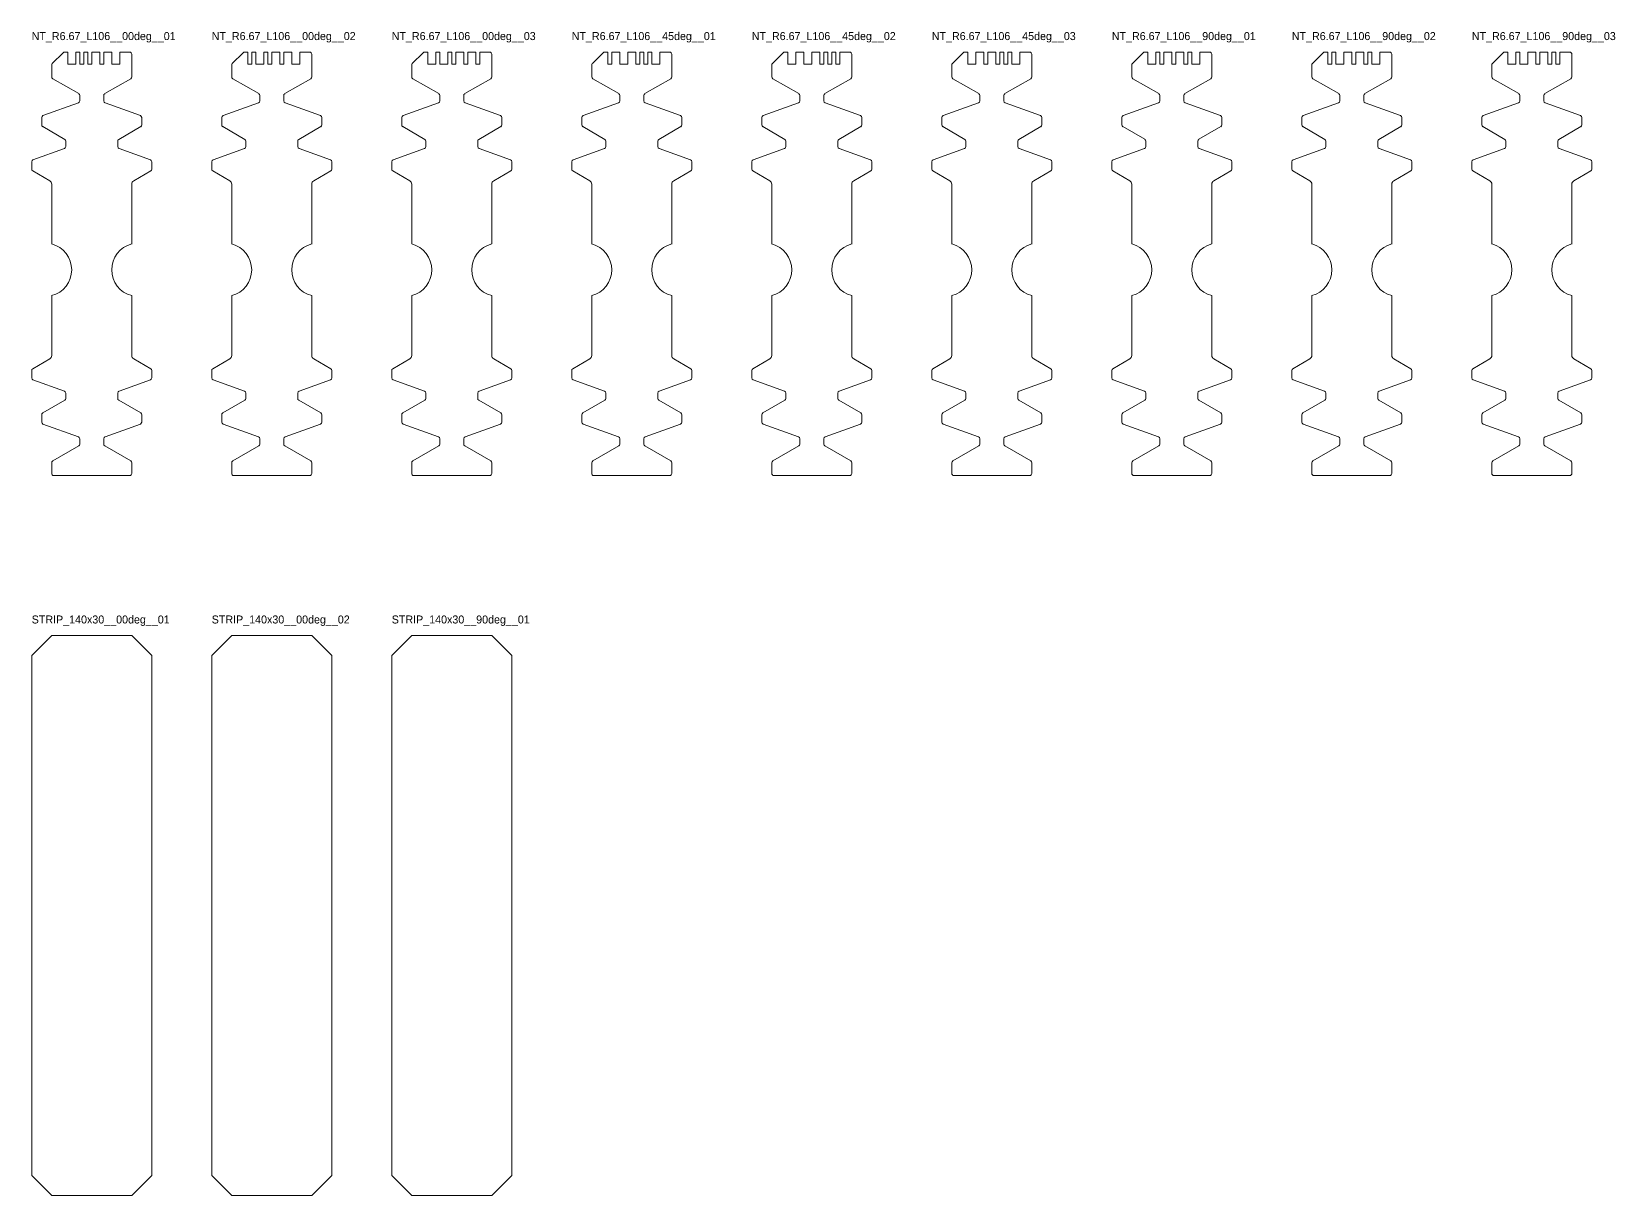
# Model space of a CAD drawing. Header units: millimetres. Extents: x 0 to 885, y -1242 to 5.
# Drawn here: x 0 to 395.9, y -965.6 to -674.6 of the extents above; entities that cross this region are included whole.
import ezdxf

# ---------------------------------------------------------------- set-up
doc = ezdxf.new("R2010")
doc.units = ezdxf.units.MM
for name, color, linetype in [('LABEL', 7, 'Continuous'), ('Q3_NORMAL', 3, 'Continuous'), ('Q4_MEDIUM', 4, 'Continuous'), ('Q5_HIGH', 5, 'Continuous')]:
    doc.layers.add(name, color=color, linetype=linetype)

# ---------------------------------------------------------------- blocks, each defined once
blk = doc.blocks.new('NT_R6.67_L106__00deg__01')
at = {"layer": 'Q3_NORMAL', "color": 3, "lineweight": 13}
for p, q in [((-9.85, 50.09), (-7.15, 52.8)), ((-6.79, 52.94), (-6, 52.94)), ((7, 52.94), (9.5, 52.94))]:
    blk.add_line(p, q, dxfattribs=at)
at = {"layer": 'Q3_NORMAL', "color": 3, "linetype": 'Continuous', "lineweight": 13}
for p, q in [((10, 52.44), (10, 46.73)), ((-10, 49.74), (-10, 46.73)), ((-3.33, 40.28), (-12.17, 37.06)), ((-3, 42.11), (-3, 40.75)), ((3, 42.11), (3, 40.75)), ((3.33, 40.28), (12.17, 37.06)), ((-12.5, 36.59), (-12.5, 34.73)), ((12.5, 36.59), (12.5, 34.73)), ((-6.83, 28.86), (-14.67, 26.01)), ((-6.5, 30.69), (-6.5, 29.33)), ((6.5, 30.69), (6.5, 29.33)), ((6.83, 28.86), (14.67, 26.01)), ((-15, 25.54), (-15, 23.68)), ((15, 25.54), (15, 23.68)), ((-15, -28.54), (-15, -26.68)), ((15, -28.54), (15, -26.68)), ((-6.83, -31.86), (-14.67, -29.01)), ((6.83, -31.86), (14.67, -29.01)), ((-6.5, -33.69), (-6.5, -32.33)), ((6.5, -33.69), (6.5, -32.33)), ((-12.5, -39.59), (-12.5, -37.73)), ((12.5, -39.59), (12.5, -37.73)), ((-3.33, -43.28), (-12.17, -40.06)), ((3.33, -43.28), (12.17, -40.06)), ((-3, -45.11), (-3, -43.75)), ((3, -45.11), (3, -43.75)), ((-10, -52.44), (-10, -49.73)), ((10, -52.44), (10, -49.73)), ((9.5, -52.94), (-9.5, -52.94))]:
    blk.add_line(p, q, dxfattribs=at)
at = {"layer": 'Q3_NORMAL', "color": 3, "lineweight": 13}
for centre, start, end in [((-6.79, 52.44), 90, 135), ((9.5, 52.44), 0, 90), ((-9.5, 49.74), 135, 180)]:
    blk.add_arc(centre, 0.5, start, end, dxfattribs=at)
at = {"layer": 'Q3_NORMAL', "color": 3, "linetype": 'Continuous', "lineweight": 13}
for centre, start, end in [((-9.5, 46.73), 180, -120), ((9.5, 46.73), -60, 0), ((-3.5, 40.75), -70, 0), ((-3.5, 42.11), 0, 60), ((3.5, 42.11), 120, 180), ((3.5, 40.75), 180, -110), ((-12, 36.59), 110, 180), ((12, 36.59), 0, 70), ((-12, 34.73), 180, -120), ((12, 34.73), -60, 0), ((-7, 29.33), -70, 0), ((-7, 30.69), 0, 60), ((7, 30.69), 120, 180), ((7, 29.33), 180, -110), ((-14.5, 25.54), 110, 180), ((14.5, 25.54), 0, 70), ((-14.5, 23.68), 180, -120), ((14.5, 23.68), -60, 0), ((-14.5, -26.68), 120, 180), ((14.5, -26.68), 0, 60), ((-14.5, -28.54), 180, -110), ((14.5, -28.54), -70, 0), ((-7, -32.33), 0, 70), ((-7, -33.69), -60, 0), ((7, -32.33), 110, 180), ((7, -33.69), 180, -120), ((-12, -37.73), 120, 180), ((12, -37.73), 0, 60), ((-12, -39.59), 180, -110), ((-3.5, -43.75), 0, 70), ((3.5, -43.75), 110, 180), ((12, -39.59), -70, 0), ((-3.5, -45.11), -60, 0), ((3.5, -45.11), 180, -120), ((-9.5, -49.73), 120, 180), ((9.5, -49.73), 0, 60), ((-9.5, -52.44), 180, -90), ((9.5, -52.44), -90, 0)]:
    blk.add_arc(centre, 0.5, start, end, dxfattribs=at)
at = {"layer": 'Q4_MEDIUM', "color": 4, "linetype": 'Continuous', "lineweight": 13}
for p, q in [((-9.75, 46.3), (-3.25, 42.55)), ((9.75, 46.3), (3.25, 42.55)), ((-12.25, 34.3), (-6.75, 31.12)), ((12.25, 34.3), (6.75, 31.12)), ((-14.75, 23.24), (-10.5, 20.79)), ((-10, 19.92), (-10, 4.95)), ((10, 19.92), (10, 4.95)), ((14.75, 23.24), (10.5, 20.79)), ((-10, -22.92), (-10, -7.95)), ((10, -22.92), (10, -7.95)), ((-14.75, -26.24), (-10.5, -23.79)), ((14.75, -26.24), (10.5, -23.79)), ((-12.25, -37.3), (-6.75, -34.12)), ((12.25, -37.3), (6.75, -34.12)), ((-9.75, -49.3), (-3.25, -45.55)), ((9.75, -49.3), (3.25, -45.55))]:
    blk.add_line(p, q, dxfattribs=at)
for centre, start, end in [((-11, 19.92), 0, 60), ((11, 19.92), 120, 180), ((-11, -22.92), -60, 0), ((11, -22.92), 180, -120)]:
    blk.add_arc(centre, 1, start, end, dxfattribs=at)
at = {"layer": 'Q5_HIGH', "color": 5, "lineweight": 13}
for p, q in [((-6, 52.94), (-6, 49.94)), ((-4, 49.94), (-4, 52.94)), ((-4, 52.94), (-3, 52.94)), ((-3, 52.94), (-3, 49.94)), ((-2, 52.94), (-1, 52.94)), ((-2, 49.94), (-2, 52.94)), ((-1, 52.94), (-1, 49.94)), ((0, 52.94), (2, 52.94)), ((0, 49.94), (0, 52.94)), ((2, 52.94), (2, 49.94)), ((3, 52.94), (5, 52.94)), ((3, 49.94), (3, 52.94)), ((5, 52.94), (5, 49.94)), ((7, 49.94), (7, 52.94)), ((-6, 49.94), (-4, 49.94)), ((-3, 49.94), (-2, 49.94)), ((-1, 49.94), (0, 49.94)), ((2, 49.94), (3, 49.94)), ((5, 49.94), (7, 49.94))]:
    blk.add_line(p, q, dxfattribs=at)
at = {"layer": 'Q5_HIGH', "color": 5, "linetype": 'Continuous', "lineweight": 13}
for centre, start, end in [((-11.67, -1.5), -75.5225, 75.5225), ((11.67, -1.5), 104.4775, -104.4775)]:
    blk.add_arc(centre, 6.67, start, end, dxfattribs=at)
blk = doc.blocks.new('NT_R6.67_L106__00deg__02')
at = {"layer": 'Q3_NORMAL', "color": 3, "lineweight": 13}
for p, q in [((-9.85, 50.09), (-7.15, 52.8)), ((-6.79, 52.94), (-6, 52.94)), ((7, 52.94), (9.5, 52.94))]:
    blk.add_line(p, q, dxfattribs=at)
at = {"layer": 'Q3_NORMAL', "color": 3, "linetype": 'Continuous', "lineweight": 13}
for p, q in [((10, 52.44), (10, 46.73)), ((-10, 49.74), (-10, 46.73)), ((-3.33, 40.28), (-12.17, 37.06)), ((-3, 42.11), (-3, 40.75)), ((3, 42.11), (3, 40.75)), ((3.33, 40.28), (12.17, 37.06)), ((-12.5, 36.59), (-12.5, 34.73)), ((12.5, 36.59), (12.5, 34.73)), ((-6.83, 28.86), (-14.67, 26.01)), ((-6.5, 30.69), (-6.5, 29.33)), ((6.5, 30.69), (6.5, 29.33)), ((6.83, 28.86), (14.67, 26.01)), ((-15, 25.54), (-15, 23.68)), ((15, 25.54), (15, 23.68)), ((-15, -28.54), (-15, -26.68)), ((15, -28.54), (15, -26.68)), ((-6.83, -31.86), (-14.67, -29.01)), ((6.83, -31.86), (14.67, -29.01)), ((-6.5, -33.69), (-6.5, -32.33)), ((6.5, -33.69), (6.5, -32.33)), ((-12.5, -39.59), (-12.5, -37.73)), ((12.5, -39.59), (12.5, -37.73)), ((-3.33, -43.28), (-12.17, -40.06)), ((3.33, -43.28), (12.17, -40.06)), ((-3, -45.11), (-3, -43.75)), ((3, -45.11), (3, -43.75)), ((-10, -52.44), (-10, -49.73)), ((10, -52.44), (10, -49.73)), ((9.5, -52.94), (-9.5, -52.94))]:
    blk.add_line(p, q, dxfattribs=at)
at = {"layer": 'Q3_NORMAL', "color": 3, "lineweight": 13}
for centre, start, end in [((-6.79, 52.44), 90, 135), ((9.5, 52.44), 0, 90), ((-9.5, 49.74), 135, 180)]:
    blk.add_arc(centre, 0.5, start, end, dxfattribs=at)
at = {"layer": 'Q3_NORMAL', "color": 3, "linetype": 'Continuous', "lineweight": 13}
for centre, start, end in [((-9.5, 46.73), 180, -120), ((9.5, 46.73), -60, 0), ((-3.5, 40.75), -70, 0), ((-3.5, 42.11), 0, 60), ((3.5, 42.11), 120, 180), ((3.5, 40.75), 180, -110), ((-12, 36.59), 110, 180), ((12, 36.59), 0, 70), ((-12, 34.73), 180, -120), ((12, 34.73), -60, 0), ((-7, 29.33), -70, 0), ((-7, 30.69), 0, 60), ((7, 30.69), 120, 180), ((7, 29.33), 180, -110), ((-14.5, 25.54), 110, 180), ((14.5, 25.54), 0, 70), ((-14.5, 23.68), 180, -120), ((14.5, 23.68), -60, 0), ((-14.5, -26.68), 120, 180), ((14.5, -26.68), 0, 60), ((-14.5, -28.54), 180, -110), ((14.5, -28.54), -70, 0), ((-7, -32.33), 0, 70), ((-7, -33.69), -60, 0), ((7, -32.33), 110, 180), ((7, -33.69), 180, -120), ((-12, -37.73), 120, 180), ((12, -37.73), 0, 60), ((-12, -39.59), 180, -110), ((-3.5, -43.75), 0, 70), ((3.5, -43.75), 110, 180), ((12, -39.59), -70, 0), ((-3.5, -45.11), -60, 0), ((3.5, -45.11), 180, -120), ((-9.5, -49.73), 120, 180), ((9.5, -49.73), 0, 60), ((-9.5, -52.44), 180, -90), ((9.5, -52.44), -90, 0)]:
    blk.add_arc(centre, 0.5, start, end, dxfattribs=at)
at = {"layer": 'Q4_MEDIUM', "color": 4, "linetype": 'Continuous', "lineweight": 13}
for p, q in [((-9.75, 46.3), (-3.25, 42.55)), ((9.75, 46.3), (3.25, 42.55)), ((-12.25, 34.3), (-6.75, 31.12)), ((12.25, 34.3), (6.75, 31.12)), ((-14.75, 23.24), (-10.5, 20.79)), ((-10, 19.92), (-10, 4.95)), ((10, 19.92), (10, 4.95)), ((14.75, 23.24), (10.5, 20.79)), ((-10, -22.92), (-10, -7.96)), ((10, -22.92), (10, -7.96)), ((-14.75, -26.24), (-10.5, -23.79)), ((14.75, -26.24), (10.5, -23.79)), ((-12.25, -37.3), (-6.75, -34.12)), ((12.25, -37.3), (6.75, -34.12)), ((-9.75, -49.3), (-3.25, -45.55)), ((9.75, -49.3), (3.25, -45.55))]:
    blk.add_line(p, q, dxfattribs=at)
for centre, start, end in [((-11, 19.92), 0, 60), ((11, 19.92), 120, 180), ((-11, -22.92), -60, 0), ((11, -22.92), 180, -120)]:
    blk.add_arc(centre, 1, start, end, dxfattribs=at)
at = {"layer": 'Q5_HIGH', "color": 5, "lineweight": 13}
for p, q in [((-6, 52.94), (-6, 49.94)), ((-5, 49.94), (-5, 52.94)), ((-5, 52.94), (-4, 52.94)), ((-4, 52.94), (-4, 49.94)), ((-2, 49.94), (-2, 52.94)), ((-2, 52.94), (-1, 52.94)), ((-1, 52.94), (-1, 49.94)), ((0, 49.94), (0, 52.94)), ((0, 52.94), (2, 52.94)), ((2, 52.94), (2, 49.94)), ((3, 49.94), (3, 52.94)), ((3, 52.94), (5, 52.94)), ((5, 52.94), (5, 49.94)), ((7, 49.94), (7, 52.94)), ((-6, 49.94), (-5, 49.94)), ((-4, 49.94), (-2, 49.94)), ((-1, 49.94), (0, 49.94)), ((2, 49.94), (3, 49.94)), ((5, 49.94), (7, 49.94))]:
    blk.add_line(p, q, dxfattribs=at)
at = {"layer": 'Q5_HIGH', "color": 5, "linetype": 'Continuous', "lineweight": 13}
for centre, start, end in [((-11.67, -1.5), -75.5225, 75.5225), ((11.67, -1.5), 104.4775, -104.4775)]:
    blk.add_arc(centre, 6.67, start, end, dxfattribs=at)
blk = doc.blocks.new('NT_R6.67_L106__00deg__03')
at = {"layer": 'Q3_NORMAL', "color": 3, "lineweight": 13}
for p, q in [((-9.85, 50.09), (-7.15, 52.8)), ((-6.79, 52.94), (-6, 52.94)), ((7, 52.94), (9.5, 52.94))]:
    blk.add_line(p, q, dxfattribs=at)
at = {"layer": 'Q3_NORMAL', "color": 3, "linetype": 'Continuous', "lineweight": 13}
for p, q in [((10, 52.44), (10, 46.73)), ((-10, 49.74), (-10, 46.73)), ((-3.33, 40.28), (-12.17, 37.06)), ((-3, 42.11), (-3, 40.75)), ((3, 42.11), (3, 40.75)), ((3.33, 40.28), (12.17, 37.06)), ((-12.5, 36.59), (-12.5, 34.73)), ((12.5, 36.59), (12.5, 34.73)), ((-6.83, 28.86), (-14.67, 26.01)), ((-6.5, 30.69), (-6.5, 29.33)), ((6.5, 30.69), (6.5, 29.33)), ((6.83, 28.86), (14.67, 26.01)), ((-15, 25.54), (-15, 23.68)), ((15, 25.54), (15, 23.68)), ((-15, -28.54), (-15, -26.68)), ((15, -28.54), (15, -26.68)), ((-6.83, -31.86), (-14.67, -29.01)), ((6.83, -31.86), (14.67, -29.01)), ((-6.5, -33.69), (-6.5, -32.33)), ((6.5, -33.69), (6.5, -32.33)), ((-12.5, -39.59), (-12.5, -37.73)), ((12.5, -39.59), (12.5, -37.73)), ((-3.33, -43.28), (-12.17, -40.06)), ((3.33, -43.28), (12.17, -40.06)), ((-3, -45.11), (-3, -43.75)), ((3, -45.11), (3, -43.75)), ((-10, -52.44), (-10, -49.73)), ((10, -52.44), (10, -49.73)), ((9.5, -52.94), (-9.5, -52.94))]:
    blk.add_line(p, q, dxfattribs=at)
at = {"layer": 'Q3_NORMAL', "color": 3, "lineweight": 13}
for centre, start, end in [((-6.79, 52.44), 90, 135), ((9.5, 52.44), 0, 90), ((-9.5, 49.74), 135, 180)]:
    blk.add_arc(centre, 0.5, start, end, dxfattribs=at)
at = {"layer": 'Q3_NORMAL', "color": 3, "linetype": 'Continuous', "lineweight": 13}
for centre, start, end in [((-9.5, 46.73), 180, -120), ((9.5, 46.73), -60, 0), ((-3.5, 40.75), -70, 0), ((-3.5, 42.11), 0, 60), ((3.5, 42.11), 120, 180), ((3.5, 40.75), 180, -110), ((-12, 36.59), 110, 180), ((12, 36.59), 0, 70), ((-12, 34.73), 180, -120), ((12, 34.73), -60, 0), ((-7, 29.33), -70, 0), ((-7, 30.69), 0, 60), ((7, 30.69), 120, 180), ((7, 29.33), 180, -110), ((-14.5, 25.54), 110, 180), ((14.5, 25.54), 0, 70), ((-14.5, 23.68), 180, -120), ((14.5, 23.68), -60, 0), ((-14.5, -26.68), 120, 180), ((14.5, -26.68), 0, 60), ((-14.5, -28.54), 180, -110), ((14.5, -28.54), -70, 0), ((-7, -32.33), 0, 70), ((-7, -33.69), -60, 0), ((7, -32.33), 110, 180), ((7, -33.69), 180, -120), ((-12, -37.73), 120, 180), ((12, -37.73), 0, 60), ((-12, -39.59), 180, -110), ((-3.5, -43.75), 0, 70), ((3.5, -43.75), 110, 180), ((12, -39.59), -70, 0), ((-3.5, -45.11), -60, 0), ((3.5, -45.11), 180, -120), ((-9.5, -49.73), 120, 180), ((9.5, -49.73), 0, 60), ((-9.5, -52.44), 180, -90), ((9.5, -52.44), -90, 0)]:
    blk.add_arc(centre, 0.5, start, end, dxfattribs=at)
at = {"layer": 'Q4_MEDIUM', "color": 4, "linetype": 'Continuous', "lineweight": 13}
for p, q in [((-9.75, 46.3), (-3.25, 42.55)), ((9.75, 46.3), (3.25, 42.55)), ((-12.25, 34.3), (-6.75, 31.12)), ((12.25, 34.3), (6.75, 31.12)), ((-14.75, 23.24), (-10.5, 20.79)), ((-10, 19.92), (-10, 4.96)), ((10, 19.92), (10, 4.96)), ((14.75, 23.24), (10.5, 20.79)), ((-10, -22.92), (-10, -7.95)), ((10, -22.92), (10, -7.95)), ((-14.75, -26.24), (-10.5, -23.79)), ((14.75, -26.24), (10.5, -23.79)), ((-12.25, -37.3), (-6.75, -34.12)), ((12.25, -37.3), (6.75, -34.12)), ((-9.75, -49.3), (-3.25, -45.55)), ((9.75, -49.3), (3.25, -45.55))]:
    blk.add_line(p, q, dxfattribs=at)
for centre, start, end in [((-11, 19.92), 0, 60), ((11, 19.92), 120, 180), ((-11, -22.92), -60, 0), ((11, -22.92), 180, -120)]:
    blk.add_arc(centre, 1, start, end, dxfattribs=at)
at = {"layer": 'Q5_HIGH', "color": 5, "lineweight": 13}
for p, q in [((-6, 52.94), (-6, 49.94)), ((-4, 49.94), (-4, 52.94)), ((-4, 52.94), (-3, 52.94)), ((-3, 52.94), (-3, 49.94)), ((-1, 49.94), (-1, 52.94)), ((-1, 52.94), (0, 52.94)), ((0, 52.94), (0, 49.94)), ((1, 49.94), (1, 52.94)), ((1, 52.94), (3, 52.94)), ((3, 52.94), (3, 49.94)), ((4, 52.94), (6, 52.94)), ((4, 49.94), (4, 52.94)), ((6, 52.94), (6, 49.94)), ((7, 49.94), (7, 52.94)), ((-6, 49.94), (-4, 49.94)), ((-3, 49.94), (-1, 49.94)), ((0, 49.94), (1, 49.94)), ((3, 49.94), (4, 49.94)), ((6, 49.94), (7, 49.94))]:
    blk.add_line(p, q, dxfattribs=at)
at = {"layer": 'Q5_HIGH', "color": 5, "linetype": 'Continuous', "lineweight": 13}
for centre, start, end in [((-11.67, -1.5), -75.5225, 75.5225), ((11.67, -1.5), 104.4775, -104.4775)]:
    blk.add_arc(centre, 6.67, start, end, dxfattribs=at)
blk = doc.blocks.new('NT_R6.67_L106__45deg__01')
at = {"layer": 'Q3_NORMAL', "color": 3, "lineweight": 13}
for p, q in [((-9.85, 50.09), (-7.15, 52.8)), ((-6.79, 52.94), (-6, 52.94)), ((7, 52.94), (9.5, 52.94))]:
    blk.add_line(p, q, dxfattribs=at)
at = {"layer": 'Q3_NORMAL', "color": 3, "linetype": 'Continuous', "lineweight": 13}
for p, q in [((10, 52.44), (10, 46.73)), ((-10, 49.74), (-10, 46.73)), ((-3.33, 40.28), (-12.17, 37.06)), ((-3, 42.11), (-3, 40.75)), ((3, 42.11), (3, 40.75)), ((3.33, 40.28), (12.17, 37.06)), ((-12.5, 36.59), (-12.5, 34.73)), ((12.5, 36.59), (12.5, 34.73)), ((-6.83, 28.86), (-14.67, 26.01)), ((-6.5, 30.69), (-6.5, 29.33)), ((6.5, 30.69), (6.5, 29.33)), ((6.83, 28.86), (14.67, 26.01)), ((-15, 25.54), (-15, 23.68)), ((15, 25.54), (15, 23.68)), ((-15, -28.54), (-15, -26.68)), ((15, -28.54), (15, -26.68)), ((-6.83, -31.86), (-14.67, -29.01)), ((6.83, -31.86), (14.67, -29.01)), ((-6.5, -33.69), (-6.5, -32.33)), ((6.5, -33.69), (6.5, -32.33)), ((-12.5, -39.59), (-12.5, -37.73)), ((12.5, -39.59), (12.5, -37.73)), ((-3.33, -43.28), (-12.17, -40.06)), ((3.33, -43.28), (12.17, -40.06)), ((-3, -45.11), (-3, -43.75)), ((3, -45.11), (3, -43.75)), ((-10, -52.44), (-10, -49.73)), ((10, -52.44), (10, -49.73)), ((9.5, -52.94), (-9.5, -52.94))]:
    blk.add_line(p, q, dxfattribs=at)
at = {"layer": 'Q3_NORMAL', "color": 3, "lineweight": 13}
for centre, start, end in [((-6.79, 52.44), 90, 135), ((9.5, 52.44), 0, 90), ((-9.5, 49.74), 135, 180)]:
    blk.add_arc(centre, 0.5, start, end, dxfattribs=at)
at = {"layer": 'Q3_NORMAL', "color": 3, "linetype": 'Continuous', "lineweight": 13}
for centre, start, end in [((-9.5, 46.73), 180, -120), ((9.5, 46.73), -60, 0), ((-3.5, 40.75), -70, 0), ((-3.5, 42.11), 0, 60), ((3.5, 42.11), 120, 180), ((3.5, 40.75), 180, -110), ((-12, 36.59), 110, 180), ((12, 36.59), 0, 70), ((-12, 34.73), 180, -120), ((12, 34.73), -60, 0), ((-7, 29.33), -70, 0), ((-7, 30.69), 0, 60), ((7, 30.69), 120, 180), ((7, 29.33), 180, -110), ((-14.5, 25.54), 110, 180), ((14.5, 25.54), 0, 70), ((-14.5, 23.68), 180, -120), ((14.5, 23.68), -60, 0), ((-14.5, -26.68), 120, 180), ((14.5, -26.68), 0, 60), ((-14.5, -28.54), 180, -110), ((14.5, -28.54), -70, 0), ((-7, -32.33), 0, 70), ((-7, -33.69), -60, 0), ((7, -32.33), 110, 180), ((7, -33.69), 180, -120), ((-12, -37.73), 120, 180), ((12, -37.73), 0, 60), ((-12, -39.59), 180, -110), ((-3.5, -43.75), 0, 70), ((3.5, -43.75), 110, 180), ((12, -39.59), -70, 0), ((-3.5, -45.11), -60, 0), ((3.5, -45.11), 180, -120), ((-9.5, -49.73), 120, 180), ((9.5, -49.73), 0, 60), ((-9.5, -52.44), 180, -90), ((9.5, -52.44), -90, 0)]:
    blk.add_arc(centre, 0.5, start, end, dxfattribs=at)
at = {"layer": 'Q4_MEDIUM', "color": 4, "linetype": 'Continuous', "lineweight": 13}
for p, q in [((-9.75, 46.3), (-3.25, 42.55)), ((9.75, 46.3), (3.25, 42.55)), ((-12.25, 34.3), (-6.75, 31.12)), ((12.25, 34.3), (6.75, 31.12)), ((-14.75, 23.24), (-10.5, 20.79)), ((-10, 19.92), (-10, 4.95)), ((10, 19.92), (10, 4.95)), ((14.75, 23.24), (10.5, 20.79)), ((-10, -22.92), (-10, -7.96)), ((10, -22.92), (10, -7.96)), ((-14.75, -26.24), (-10.5, -23.79)), ((14.75, -26.24), (10.5, -23.79)), ((-12.25, -37.3), (-6.75, -34.13)), ((12.25, -37.3), (6.75, -34.13)), ((-9.75, -49.3), (-3.25, -45.55)), ((9.75, -49.3), (3.25, -45.55))]:
    blk.add_line(p, q, dxfattribs=at)
for centre, start, end in [((-11, 19.92), 0, 60), ((11, 19.92), 120, 180), ((-11, -22.92), -60, 0), ((11, -22.92), 180, -120)]:
    blk.add_arc(centre, 1, start, end, dxfattribs=at)
at = {"layer": 'Q5_HIGH', "color": 5, "lineweight": 13}
for p, q in [((-6, 52.94), (-6, 49.94)), ((-5, 49.94), (-5, 52.94)), ((-5, 52.94), (-3, 52.94)), ((-3, 52.94), (-3, 49.94)), ((-1, 49.94), (-1, 52.94)), ((-1, 52.94), (1, 52.94)), ((1, 52.94), (1, 49.94)), ((2, 49.94), (2, 52.94)), ((2, 52.94), (3, 52.94)), ((3, 52.94), (3, 49.94)), ((4, 49.94), (4, 52.94)), ((4, 52.94), (5, 52.94)), ((5, 52.94), (5, 49.94)), ((7, 49.94), (7, 52.94)), ((-6, 49.94), (-5, 49.94)), ((-3, 49.94), (-1, 49.94)), ((1, 49.94), (2, 49.94)), ((3, 49.94), (4, 49.94)), ((5, 49.94), (7, 49.94))]:
    blk.add_line(p, q, dxfattribs=at)
at = {"layer": 'Q5_HIGH', "color": 5, "linetype": 'Continuous', "lineweight": 13}
for centre, start, end in [((-11.67, -1.5), -75.5225, 75.5225), ((11.67, -1.5), 104.4775, -104.4775)]:
    blk.add_arc(centre, 6.67, start, end, dxfattribs=at)
blk = doc.blocks.new('NT_R6.67_L106__45deg__02')
at = {"layer": 'Q3_NORMAL', "color": 3, "lineweight": 13}
for p, q in [((-9.85, 50.09), (-7.15, 52.8)), ((-6.79, 52.94), (-6, 52.94)), ((7, 52.94), (9.5, 52.94))]:
    blk.add_line(p, q, dxfattribs=at)
at = {"layer": 'Q3_NORMAL', "color": 3, "linetype": 'Continuous', "lineweight": 13}
for p, q in [((10, 52.44), (10, 46.73)), ((-10, 49.74), (-10, 46.73)), ((-3.33, 40.28), (-12.17, 37.06)), ((-3, 42.11), (-3, 40.75)), ((3, 42.11), (3, 40.75)), ((3.33, 40.28), (12.17, 37.06)), ((-12.5, 36.59), (-12.5, 34.73)), ((12.5, 36.59), (12.5, 34.73)), ((-6.83, 28.86), (-14.67, 26.01)), ((-6.5, 30.69), (-6.5, 29.33)), ((6.5, 30.69), (6.5, 29.33)), ((6.83, 28.86), (14.67, 26.01)), ((-15, 25.54), (-15, 23.68)), ((15, 25.54), (15, 23.68)), ((-15, -28.54), (-15, -26.68)), ((15, -28.54), (15, -26.68)), ((-6.83, -31.86), (-14.67, -29.01)), ((6.83, -31.86), (14.67, -29.01)), ((-6.5, -33.69), (-6.5, -32.33)), ((6.5, -33.69), (6.5, -32.33)), ((-12.5, -39.59), (-12.5, -37.73)), ((12.5, -39.59), (12.5, -37.73)), ((-3.33, -43.28), (-12.17, -40.06)), ((3.33, -43.28), (12.17, -40.06)), ((-3, -45.11), (-3, -43.75)), ((3, -45.11), (3, -43.75)), ((-10, -52.44), (-10, -49.73)), ((10, -52.44), (10, -49.73)), ((9.5, -52.94), (-9.5, -52.94))]:
    blk.add_line(p, q, dxfattribs=at)
at = {"layer": 'Q3_NORMAL', "color": 3, "lineweight": 13}
for centre, start, end in [((-6.79, 52.44), 90, 135), ((9.5, 52.44), 0, 90), ((-9.5, 49.74), 135, 180)]:
    blk.add_arc(centre, 0.5, start, end, dxfattribs=at)
at = {"layer": 'Q3_NORMAL', "color": 3, "linetype": 'Continuous', "lineweight": 13}
for centre, start, end in [((-9.5, 46.73), 180, -120), ((9.5, 46.73), -60, 0), ((-3.5, 40.75), -70, 0), ((-3.5, 42.11), 0, 60), ((3.5, 42.11), 120, 180), ((3.5, 40.75), 180, -110), ((-12, 36.59), 110, 180), ((12, 36.59), 0, 70), ((-12, 34.73), 180, -120), ((12, 34.73), -60, 0), ((-7, 29.33), -70, 0), ((-7, 30.69), 0, 60), ((7, 30.69), 120, 180), ((7, 29.33), 180, -110), ((-14.5, 25.54), 110, 180), ((14.5, 25.54), 0, 70), ((-14.5, 23.68), 180, -120), ((14.5, 23.68), -60, 0), ((-14.5, -26.68), 120, 180), ((14.5, -26.68), 0, 60), ((-14.5, -28.54), 180, -110), ((14.5, -28.54), -70, 0), ((-7, -32.33), 0, 70), ((-7, -33.69), -60, 0), ((7, -32.33), 110, 180), ((7, -33.69), 180, -120), ((-12, -37.73), 120, 180), ((12, -37.73), 0, 60), ((-12, -39.59), 180, -110), ((-3.5, -43.75), 0, 70), ((3.5, -43.75), 110, 180), ((12, -39.59), -70, 0), ((-3.5, -45.11), -60, 0), ((3.5, -45.11), 180, -120), ((-9.5, -49.73), 120, 180), ((9.5, -49.73), 0, 60), ((-9.5, -52.44), 180, -90), ((9.5, -52.44), -90, 0)]:
    blk.add_arc(centre, 0.5, start, end, dxfattribs=at)
at = {"layer": 'Q4_MEDIUM', "color": 4, "linetype": 'Continuous', "lineweight": 13}
for p, q in [((-9.75, 46.3), (-3.25, 42.55)), ((9.75, 46.3), (3.25, 42.55)), ((-12.25, 34.3), (-6.75, 31.12)), ((12.25, 34.3), (6.75, 31.12)), ((-14.75, 23.24), (-10.5, 20.79)), ((-10, 19.92), (-10, 4.95)), ((10, 19.92), (10, 4.95)), ((14.75, 23.24), (10.5, 20.79)), ((-10, -22.92), (-10, -7.96)), ((10, -22.92), (10, -7.96)), ((-14.75, -26.24), (-10.5, -23.79)), ((14.75, -26.24), (10.5, -23.79)), ((-12.25, -37.3), (-6.75, -34.13)), ((12.25, -37.3), (6.75, -34.13)), ((-9.75, -49.3), (-3.25, -45.55)), ((9.75, -49.3), (3.25, -45.55))]:
    blk.add_line(p, q, dxfattribs=at)
for centre, start, end in [((-11, 19.92), 0, 60), ((11, 19.92), 120, 180), ((-11, -22.92), -60, 0), ((11, -22.92), 180, -120)]:
    blk.add_arc(centre, 1, start, end, dxfattribs=at)
at = {"layer": 'Q5_HIGH', "color": 5, "lineweight": 13}
for p, q in [((-6, 52.94), (-6, 49.94)), ((-4, 49.94), (-4, 52.94)), ((-4, 52.94), (-2, 52.94)), ((-2, 52.94), (-2, 49.94)), ((0, 52.94), (2, 52.94)), ((0, 49.94), (0, 52.94)), ((2, 52.94), (2, 49.94)), ((3, 49.94), (3, 52.94)), ((3, 52.94), (4, 52.94)), ((4, 52.94), (4, 49.94)), ((5, 49.94), (5, 52.94)), ((5, 52.94), (6, 52.94)), ((6, 52.94), (6, 49.94)), ((7, 49.94), (7, 52.94)), ((-6, 49.94), (-4, 49.94)), ((-2, 49.94), (0, 49.94)), ((2, 49.94), (3, 49.94)), ((4, 49.94), (5, 49.94)), ((6, 49.94), (7, 49.94))]:
    blk.add_line(p, q, dxfattribs=at)
at = {"layer": 'Q5_HIGH', "color": 5, "linetype": 'Continuous', "lineweight": 13}
for centre, start, end in [((-11.67, -1.5), -75.5225, 75.5225), ((11.67, -1.5), 104.4775, -104.4775)]:
    blk.add_arc(centre, 6.67, start, end, dxfattribs=at)
blk = doc.blocks.new('NT_R6.67_L106__45deg__03')
at = {"layer": 'Q3_NORMAL', "color": 3, "lineweight": 13}
for p, q in [((-9.85, 50.09), (-7.15, 52.8)), ((-6.79, 52.94), (-6, 52.94)), ((7, 52.94), (9.5, 52.94))]:
    blk.add_line(p, q, dxfattribs=at)
at = {"layer": 'Q3_NORMAL', "color": 3, "linetype": 'Continuous', "lineweight": 13}
for p, q in [((10, 52.44), (10, 46.73)), ((-10, 49.74), (-10, 46.73)), ((-3.33, 40.28), (-12.17, 37.06)), ((-3, 42.11), (-3, 40.75)), ((3, 42.11), (3, 40.75)), ((3.33, 40.28), (12.17, 37.06)), ((-12.5, 36.59), (-12.5, 34.73)), ((12.5, 36.59), (12.5, 34.73)), ((-6.83, 28.86), (-14.67, 26.01)), ((-6.5, 30.69), (-6.5, 29.33)), ((6.5, 30.69), (6.5, 29.33)), ((6.83, 28.86), (14.67, 26.01)), ((-15, 25.54), (-15, 23.68)), ((15, 25.54), (15, 23.68)), ((-15, -28.54), (-15, -26.68)), ((15, -28.54), (15, -26.68)), ((-6.83, -31.86), (-14.67, -29.01)), ((6.83, -31.86), (14.67, -29.01)), ((-6.5, -33.69), (-6.5, -32.33)), ((6.5, -33.69), (6.5, -32.33)), ((-12.5, -39.59), (-12.5, -37.73)), ((12.5, -39.59), (12.5, -37.73)), ((-3.33, -43.28), (-12.17, -40.06)), ((3.33, -43.28), (12.17, -40.06)), ((-3, -45.11), (-3, -43.75)), ((3, -45.11), (3, -43.75)), ((-10, -52.44), (-10, -49.73)), ((10, -52.44), (10, -49.73)), ((9.5, -52.94), (-9.5, -52.94))]:
    blk.add_line(p, q, dxfattribs=at)
at = {"layer": 'Q3_NORMAL', "color": 3, "lineweight": 13}
for centre, start, end in [((-6.79, 52.44), 90, 135), ((9.5, 52.44), 0, 90), ((-9.5, 49.74), 135, 180)]:
    blk.add_arc(centre, 0.5, start, end, dxfattribs=at)
at = {"layer": 'Q3_NORMAL', "color": 3, "linetype": 'Continuous', "lineweight": 13}
for centre, start, end in [((-9.5, 46.73), 180, -120), ((9.5, 46.73), -60, 0), ((-3.5, 40.75), -70, 0), ((-3.5, 42.11), 0, 60), ((3.5, 42.11), 120, 180), ((3.5, 40.75), 180, -110), ((-12, 36.59), 110, 180), ((12, 36.59), 0, 70), ((-12, 34.73), 180, -120), ((12, 34.73), -60, 0), ((-7, 29.33), -70, 0), ((-7, 30.69), 0, 60), ((7, 30.69), 120, 180), ((7, 29.33), 180, -110), ((-14.5, 25.54), 110, 180), ((14.5, 25.54), 0, 70), ((-14.5, 23.68), 180, -120), ((14.5, 23.68), -60, 0), ((-14.5, -26.68), 120, 180), ((14.5, -26.68), 0, 60), ((-14.5, -28.54), 180, -110), ((14.5, -28.54), -70, 0), ((-7, -32.33), 0, 70), ((-7, -33.69), -60, 0), ((7, -32.33), 110, 180), ((7, -33.69), 180, -120), ((-12, -37.73), 120, 180), ((12, -37.73), 0, 60), ((-12, -39.59), 180, -110), ((-3.5, -43.75), 0, 70), ((3.5, -43.75), 110, 180), ((12, -39.59), -70, 0), ((-3.5, -45.11), -60, 0), ((3.5, -45.11), 180, -120), ((-9.5, -49.73), 120, 180), ((9.5, -49.73), 0, 60), ((-9.5, -52.44), 180, -90), ((9.5, -52.44), -90, 0)]:
    blk.add_arc(centre, 0.5, start, end, dxfattribs=at)
at = {"layer": 'Q4_MEDIUM', "color": 4, "linetype": 'Continuous', "lineweight": 13}
for p, q in [((-9.75, 46.3), (-3.25, 42.55)), ((9.75, 46.3), (3.25, 42.55)), ((-12.25, 34.3), (-6.75, 31.12)), ((12.25, 34.3), (6.75, 31.12)), ((-14.75, 23.24), (-10.5, 20.79)), ((-10, 19.92), (-10, 4.95)), ((10, 19.92), (10, 4.95)), ((14.75, 23.24), (10.5, 20.79)), ((-10, -22.92), (-10, -7.96)), ((10, -22.92), (10, -7.96)), ((-14.75, -26.24), (-10.5, -23.79)), ((14.75, -26.24), (10.5, -23.79)), ((-12.25, -37.3), (-6.75, -34.13)), ((12.25, -37.3), (6.75, -34.13)), ((-9.75, -49.3), (-3.25, -45.55)), ((9.75, -49.3), (3.25, -45.55))]:
    blk.add_line(p, q, dxfattribs=at)
for centre, start, end in [((-11, 19.92), 0, 60), ((11, 19.92), 120, 180), ((-11, -22.92), -60, 0), ((11, -22.92), 180, -120)]:
    blk.add_arc(centre, 1, start, end, dxfattribs=at)
at = {"layer": 'Q5_HIGH', "color": 5, "lineweight": 13}
for p, q in [((-6, 52.94), (-6, 49.94)), ((-4, 49.94), (-4, 52.94)), ((-4, 52.94), (-2, 52.94)), ((-2, 52.94), (-2, 49.94)), ((-1, 49.94), (-1, 52.94)), ((-1, 52.94), (1, 52.94)), ((1, 52.94), (1, 49.94)), ((2, 49.94), (2, 52.94)), ((2, 52.94), (3, 52.94)), ((3, 52.94), (3, 49.94)), ((4, 49.94), (4, 52.94)), ((4, 52.94), (5, 52.94)), ((5, 52.94), (5, 49.94)), ((7, 49.94), (7, 52.94)), ((-6, 49.94), (-4, 49.94)), ((-2, 49.94), (-1, 49.94)), ((1, 49.94), (2, 49.94)), ((3, 49.94), (4, 49.94)), ((5, 49.94), (7, 49.94))]:
    blk.add_line(p, q, dxfattribs=at)
at = {"layer": 'Q5_HIGH', "color": 5, "linetype": 'Continuous', "lineweight": 13}
for centre, start, end in [((-11.67, -1.5), -75.5225, 75.5225), ((11.67, -1.5), 104.4775, -104.4775)]:
    blk.add_arc(centre, 6.67, start, end, dxfattribs=at)
blk = doc.blocks.new('NT_R6.67_L106__90deg__01')
at = {"layer": 'Q3_NORMAL', "color": 3, "lineweight": 13}
for p, q in [((-9.85, 50.09), (-7.15, 52.8)), ((-6.79, 52.94), (-6, 52.94)), ((7, 52.94), (9.5, 52.94))]:
    blk.add_line(p, q, dxfattribs=at)
at = {"layer": 'Q3_NORMAL', "color": 3, "linetype": 'Continuous', "lineweight": 13}
for p, q in [((10, 52.44), (10, 46.73)), ((-10, 49.74), (-10, 46.73)), ((-3.33, 40.28), (-12.17, 37.06)), ((-3, 42.11), (-3, 40.75)), ((3, 42.11), (3, 40.75)), ((3.33, 40.28), (12.17, 37.06)), ((-12.5, 36.59), (-12.5, 34.73)), ((12.5, 36.59), (12.5, 34.73)), ((-6.83, 28.86), (-14.67, 26.01)), ((-6.5, 30.69), (-6.5, 29.33)), ((6.5, 30.69), (6.5, 29.33)), ((6.83, 28.86), (14.67, 26.01)), ((-15, 25.54), (-15, 23.68)), ((15, 25.54), (15, 23.68)), ((-15, -28.54), (-15, -26.68)), ((15, -28.54), (15, -26.68)), ((-6.83, -31.86), (-14.67, -29.01)), ((6.83, -31.86), (14.67, -29.01)), ((-6.5, -33.69), (-6.5, -32.33)), ((6.5, -33.69), (6.5, -32.33)), ((-12.5, -39.59), (-12.5, -37.73)), ((12.5, -39.59), (12.5, -37.73)), ((-3.33, -43.28), (-12.17, -40.06)), ((3.33, -43.28), (12.17, -40.06)), ((-3, -45.11), (-3, -43.75)), ((3, -45.11), (3, -43.75)), ((-10, -52.44), (-10, -49.73)), ((10, -52.44), (10, -49.73)), ((9.5, -52.94), (-9.5, -52.94))]:
    blk.add_line(p, q, dxfattribs=at)
at = {"layer": 'Q3_NORMAL', "color": 3, "lineweight": 13}
for centre, start, end in [((-6.79, 52.44), 90, 135), ((9.5, 52.44), 0, 90), ((-9.5, 49.74), 135, 180)]:
    blk.add_arc(centre, 0.5, start, end, dxfattribs=at)
at = {"layer": 'Q3_NORMAL', "color": 3, "linetype": 'Continuous', "lineweight": 13}
for centre, start, end in [((-9.5, 46.73), 180, -120), ((9.5, 46.73), -60, 0), ((-3.5, 40.75), -70, 0), ((-3.5, 42.11), 0, 60), ((3.5, 42.11), 120, 180), ((3.5, 40.75), 180, -110), ((-12, 36.59), 110, 180), ((12, 36.59), 0, 70), ((-12, 34.73), 180, -120), ((12, 34.73), -60, 0), ((-7, 29.33), -70, 0), ((-7, 30.69), 0, 60), ((7, 30.69), 120, 180), ((7, 29.33), 180, -110), ((-14.5, 25.54), 110, 180), ((14.5, 25.54), 0, 70), ((-14.5, 23.68), 180, -120), ((14.5, 23.68), -60, 0), ((-14.5, -26.68), 120, 180), ((14.5, -26.68), 0, 60), ((-14.5, -28.54), 180, -110), ((14.5, -28.54), -70, 0), ((-7, -32.33), 0, 70), ((-7, -33.69), -60, 0), ((7, -32.33), 110, 180), ((7, -33.69), 180, -120), ((-12, -37.73), 120, 180), ((12, -37.73), 0, 60), ((-12, -39.59), 180, -110), ((-3.5, -43.75), 0, 70), ((3.5, -43.75), 110, 180), ((12, -39.59), -70, 0), ((-3.5, -45.11), -60, 0), ((3.5, -45.11), 180, -120), ((-9.5, -49.73), 120, 180), ((9.5, -49.73), 0, 60), ((-9.5, -52.44), 180, -90), ((9.5, -52.44), -90, 0)]:
    blk.add_arc(centre, 0.5, start, end, dxfattribs=at)
at = {"layer": 'Q4_MEDIUM', "color": 4, "linetype": 'Continuous', "lineweight": 13}
for p, q in [((-9.75, 46.3), (-3.25, 42.55)), ((9.75, 46.3), (3.25, 42.55)), ((-12.25, 34.3), (-6.75, 31.13)), ((12.25, 34.3), (6.75, 31.13)), ((-14.75, 23.24), (-10.5, 20.79)), ((-10, 19.92), (-10, 4.96)), ((10, 19.92), (10, 4.96)), ((14.75, 23.24), (10.5, 20.79)), ((-10, -22.92), (-10, -7.95)), ((10, -22.92), (10, -7.95)), ((-14.75, -26.24), (-10.5, -23.79)), ((14.75, -26.24), (10.5, -23.79)), ((-12.25, -37.3), (-6.75, -34.12)), ((12.25, -37.3), (6.75, -34.12)), ((-9.75, -49.3), (-3.25, -45.55)), ((9.75, -49.3), (3.25, -45.55))]:
    blk.add_line(p, q, dxfattribs=at)
for centre, start, end in [((-11, 19.92), 0, 60), ((11, 19.92), 120, 180), ((-11, -22.92), -60, 0), ((11, -22.92), 180, -120)]:
    blk.add_arc(centre, 1, start, end, dxfattribs=at)
at = {"layer": 'Q5_HIGH', "color": 5, "lineweight": 13}
for p, q in [((-6, 52.94), (-6, 49.94)), ((-4, 49.94), (-4, 52.94)), ((-4, 52.94), (-3, 52.94)), ((-3, 52.94), (-3, 49.94)), ((-2, 49.94), (-2, 52.94)), ((-2, 52.94), (0, 52.94)), ((0, 52.94), (0, 49.94)), ((1, 49.94), (1, 52.94)), ((1, 52.94), (3, 52.94)), ((3, 52.94), (3, 49.94)), ((4, 49.94), (4, 52.94)), ((4, 52.94), (5, 52.94)), ((5, 52.94), (5, 49.94)), ((7, 49.94), (7, 52.94)), ((-6, 49.94), (-4, 49.94)), ((-3, 49.94), (-2, 49.94)), ((0, 49.94), (1, 49.94)), ((3, 49.94), (4, 49.94)), ((5, 49.94), (7, 49.94))]:
    blk.add_line(p, q, dxfattribs=at)
at = {"layer": 'Q5_HIGH', "color": 5, "linetype": 'Continuous', "lineweight": 13}
for centre, start, end in [((-11.67, -1.5), -75.5225, 75.5225), ((11.67, -1.5), 104.4775, -104.4775)]:
    blk.add_arc(centre, 6.67, start, end, dxfattribs=at)
blk = doc.blocks.new('NT_R6.67_L106__90deg__02')
at = {"layer": 'Q3_NORMAL', "color": 3, "lineweight": 13}
for p, q in [((-9.85, 50.09), (-7.15, 52.8)), ((-6.79, 52.94), (-6, 52.94)), ((7, 52.94), (9.5, 52.94))]:
    blk.add_line(p, q, dxfattribs=at)
at = {"layer": 'Q3_NORMAL', "color": 3, "linetype": 'Continuous', "lineweight": 13}
for p, q in [((10, 52.44), (10, 46.73)), ((-10, 49.74), (-10, 46.73)), ((-3.33, 40.28), (-12.17, 37.06)), ((-3, 42.11), (-3, 40.75)), ((3, 42.11), (3, 40.75)), ((3.33, 40.28), (12.17, 37.06)), ((-12.5, 36.59), (-12.5, 34.73)), ((12.5, 36.59), (12.5, 34.73)), ((-6.83, 28.86), (-14.67, 26.01)), ((-6.5, 30.69), (-6.5, 29.33)), ((6.5, 30.69), (6.5, 29.33)), ((6.83, 28.86), (14.67, 26.01)), ((-15, 25.54), (-15, 23.68)), ((15, 25.54), (15, 23.68)), ((-15, -28.54), (-15, -26.68)), ((15, -28.54), (15, -26.68)), ((-6.83, -31.86), (-14.67, -29.01)), ((6.83, -31.86), (14.67, -29.01)), ((-6.5, -33.69), (-6.5, -32.33)), ((6.5, -33.69), (6.5, -32.33)), ((-12.5, -39.59), (-12.5, -37.73)), ((12.5, -39.59), (12.5, -37.73)), ((-3.33, -43.28), (-12.17, -40.06)), ((3.33, -43.28), (12.17, -40.06)), ((-3, -45.11), (-3, -43.75)), ((3, -45.11), (3, -43.75)), ((-10, -52.44), (-10, -49.73)), ((10, -52.44), (10, -49.73)), ((9.5, -52.94), (-9.5, -52.94))]:
    blk.add_line(p, q, dxfattribs=at)
at = {"layer": 'Q3_NORMAL', "color": 3, "lineweight": 13}
for centre, start, end in [((-6.79, 52.44), 90, 135), ((9.5, 52.44), 0, 90), ((-9.5, 49.74), 135, 180)]:
    blk.add_arc(centre, 0.5, start, end, dxfattribs=at)
at = {"layer": 'Q3_NORMAL', "color": 3, "linetype": 'Continuous', "lineweight": 13}
for centre, start, end in [((-9.5, 46.73), 180, -120), ((9.5, 46.73), -60, 0), ((-3.5, 40.75), -70, 0), ((-3.5, 42.11), 0, 60), ((3.5, 42.11), 120, 180), ((3.5, 40.75), 180, -110), ((-12, 36.59), 110, 180), ((12, 36.59), 0, 70), ((-12, 34.73), 180, -120), ((12, 34.73), -60, 0), ((-7, 29.33), -70, 0), ((-7, 30.69), 0, 60), ((7, 30.69), 120, 180), ((7, 29.33), 180, -110), ((-14.5, 25.54), 110, 180), ((14.5, 25.54), 0, 70), ((-14.5, 23.68), 180, -120), ((14.5, 23.68), -60, 0), ((-14.5, -26.68), 120, 180), ((14.5, -26.68), 0, 60), ((-14.5, -28.54), 180, -110), ((14.5, -28.54), -70, 0), ((-7, -32.33), 0, 70), ((-7, -33.69), -60, 0), ((7, -32.33), 110, 180), ((7, -33.69), 180, -120), ((-12, -37.73), 120, 180), ((12, -37.73), 0, 60), ((-12, -39.59), 180, -110), ((-3.5, -43.75), 0, 70), ((3.5, -43.75), 110, 180), ((12, -39.59), -70, 0), ((-3.5, -45.11), -60, 0), ((3.5, -45.11), 180, -120), ((-9.5, -49.73), 120, 180), ((9.5, -49.73), 0, 60), ((-9.5, -52.44), 180, -90), ((9.5, -52.44), -90, 0)]:
    blk.add_arc(centre, 0.5, start, end, dxfattribs=at)
at = {"layer": 'Q4_MEDIUM', "color": 4, "linetype": 'Continuous', "lineweight": 13}
for p, q in [((-9.75, 46.3), (-3.25, 42.55)), ((9.75, 46.3), (3.25, 42.55)), ((-12.25, 34.3), (-6.75, 31.12)), ((12.25, 34.3), (6.75, 31.12)), ((-14.75, 23.24), (-10.5, 20.79)), ((-10, 19.92), (-10, 4.95)), ((10, 19.92), (10, 4.95)), ((14.75, 23.24), (10.5, 20.79)), ((-10, -22.92), (-10, -7.95)), ((10, -22.92), (10, -7.95)), ((-14.75, -26.24), (-10.5, -23.79)), ((14.75, -26.24), (10.5, -23.79)), ((-12.25, -37.3), (-6.75, -34.12)), ((12.25, -37.3), (6.75, -34.12)), ((-9.75, -49.3), (-3.25, -45.55)), ((9.75, -49.3), (3.25, -45.55))]:
    blk.add_line(p, q, dxfattribs=at)
for centre, start, end in [((-11, 19.92), 0, 60), ((11, 19.92), 120, 180), ((-11, -22.92), -60, 0), ((11, -22.92), 180, -120)]:
    blk.add_arc(centre, 1, start, end, dxfattribs=at)
at = {"layer": 'Q5_HIGH', "color": 5, "lineweight": 13}
for p, q in [((-6, 52.94), (-6, 49.94)), ((-5, 49.94), (-5, 52.94)), ((-5, 52.94), (-4, 52.94)), ((-4, 52.94), (-4, 49.94)), ((-2, 49.94), (-2, 52.94)), ((-2, 52.94), (0, 52.94)), ((0, 52.94), (0, 49.94)), ((1, 49.94), (1, 52.94)), ((1, 52.94), (3, 52.94)), ((3, 52.94), (3, 49.94)), ((4, 49.94), (4, 52.94)), ((4, 52.94), (5, 52.94)), ((5, 52.94), (5, 49.94)), ((7, 49.94), (7, 52.94)), ((-6, 49.94), (-5, 49.94)), ((-4, 49.94), (-2, 49.94)), ((0, 49.94), (1, 49.94)), ((3, 49.94), (4, 49.94)), ((5, 49.94), (7, 49.94))]:
    blk.add_line(p, q, dxfattribs=at)
at = {"layer": 'Q5_HIGH', "color": 5, "linetype": 'Continuous', "lineweight": 13}
for centre, start, end in [((-11.67, -1.5), -75.5225, 75.5225), ((11.67, -1.5), 104.4775, -104.4775)]:
    blk.add_arc(centre, 6.67, start, end, dxfattribs=at)
blk = doc.blocks.new('NT_R6.67_L106__90deg__03')
at = {"layer": 'Q3_NORMAL', "color": 3, "lineweight": 13}
for p, q in [((-9.85, 50.09), (-7.15, 52.8)), ((-6.79, 52.94), (-6, 52.94)), ((7, 52.94), (9.5, 52.94))]:
    blk.add_line(p, q, dxfattribs=at)
at = {"layer": 'Q3_NORMAL', "color": 3, "linetype": 'Continuous', "lineweight": 13}
for p, q in [((10, 52.44), (10, 46.73)), ((-10, 49.74), (-10, 46.73)), ((-3.33, 40.28), (-12.17, 37.06)), ((-3, 42.11), (-3, 40.75)), ((3, 42.11), (3, 40.75)), ((3.33, 40.28), (12.17, 37.06)), ((-12.5, 36.59), (-12.5, 34.73)), ((12.5, 36.59), (12.5, 34.73)), ((-6.83, 28.86), (-14.67, 26.01)), ((-6.5, 30.69), (-6.5, 29.33)), ((6.5, 30.69), (6.5, 29.33)), ((6.83, 28.86), (14.67, 26.01)), ((-15, 25.54), (-15, 23.68)), ((15, 25.54), (15, 23.68)), ((-15, -28.54), (-15, -26.68)), ((15, -28.54), (15, -26.68)), ((-6.83, -31.86), (-14.67, -29.01)), ((6.83, -31.86), (14.67, -29.01)), ((-6.5, -33.69), (-6.5, -32.33)), ((6.5, -33.69), (6.5, -32.33)), ((-12.5, -39.59), (-12.5, -37.73)), ((12.5, -39.59), (12.5, -37.73)), ((-3.33, -43.28), (-12.17, -40.06)), ((3.33, -43.28), (12.17, -40.06)), ((-3, -45.11), (-3, -43.75)), ((3, -45.11), (3, -43.75)), ((-10, -52.44), (-10, -49.73)), ((10, -52.44), (10, -49.73)), ((9.5, -52.94), (-9.5, -52.94))]:
    blk.add_line(p, q, dxfattribs=at)
at = {"layer": 'Q3_NORMAL', "color": 3, "lineweight": 13}
for centre, start, end in [((-6.79, 52.44), 90, 135), ((9.5, 52.44), 0, 90), ((-9.5, 49.74), 135, 180)]:
    blk.add_arc(centre, 0.5, start, end, dxfattribs=at)
at = {"layer": 'Q3_NORMAL', "color": 3, "linetype": 'Continuous', "lineweight": 13}
for centre, start, end in [((-9.5, 46.73), 180, -120), ((9.5, 46.73), -60, 0), ((-3.5, 40.75), -70, 0), ((-3.5, 42.11), 0, 60), ((3.5, 42.11), 120, 180), ((3.5, 40.75), 180, -110), ((-12, 36.59), 110, 180), ((12, 36.59), 0, 70), ((-12, 34.73), 180, -120), ((12, 34.73), -60, 0), ((-7, 29.33), -70, 0), ((-7, 30.69), 0, 60), ((7, 30.69), 120, 180), ((7, 29.33), 180, -110), ((-14.5, 25.54), 110, 180), ((14.5, 25.54), 0, 70), ((-14.5, 23.68), 180, -120), ((14.5, 23.68), -60, 0), ((-14.5, -26.68), 120, 180), ((14.5, -26.68), 0, 60), ((-14.5, -28.54), 180, -110), ((14.5, -28.54), -70, 0), ((-7, -32.33), 0, 70), ((-7, -33.69), -60, 0), ((7, -32.33), 110, 180), ((7, -33.69), 180, -120), ((-12, -37.73), 120, 180), ((12, -37.73), 0, 60), ((-12, -39.59), 180, -110), ((-3.5, -43.75), 0, 70), ((3.5, -43.75), 110, 180), ((12, -39.59), -70, 0), ((-3.5, -45.11), -60, 0), ((3.5, -45.11), 180, -120), ((-9.5, -49.73), 120, 180), ((9.5, -49.73), 0, 60), ((-9.5, -52.44), 180, -90), ((9.5, -52.44), -90, 0)]:
    blk.add_arc(centre, 0.5, start, end, dxfattribs=at)
at = {"layer": 'Q4_MEDIUM', "color": 4, "linetype": 'Continuous', "lineweight": 13}
for p, q in [((-9.75, 46.3), (-3.25, 42.55)), ((9.75, 46.3), (3.25, 42.55)), ((-12.25, 34.3), (-6.75, 31.12)), ((12.25, 34.3), (6.75, 31.12)), ((-14.75, 23.24), (-10.5, 20.79)), ((-10, 19.92), (-10, 4.95)), ((10, 19.92), (10, 4.95)), ((14.75, 23.24), (10.5, 20.79)), ((-10, -22.92), (-10, -7.96)), ((10, -22.92), (10, -7.96)), ((-14.75, -26.24), (-10.5, -23.79)), ((14.75, -26.24), (10.5, -23.79)), ((-12.25, -37.3), (-6.75, -34.12)), ((12.25, -37.3), (6.75, -34.12)), ((-9.75, -49.3), (-3.25, -45.55)), ((9.75, -49.3), (3.25, -45.55))]:
    blk.add_line(p, q, dxfattribs=at)
for centre, start, end in [((-11, 19.92), 0, 60), ((11, 19.92), 120, 180), ((-11, -22.92), -60, 0), ((11, -22.92), 180, -120)]:
    blk.add_arc(centre, 1, start, end, dxfattribs=at)
at = {"layer": 'Q5_HIGH', "color": 5, "lineweight": 13}
for p, q in [((-6, 52.94), (-6, 49.94)), ((-4, 52.94), (-3, 52.94)), ((-4, 49.94), (-4, 52.94)), ((-3, 52.94), (-3, 49.94)), ((-1, 52.94), (1, 52.94)), ((-1, 49.94), (-1, 52.94)), ((1, 52.94), (1, 49.94)), ((2, 49.94), (2, 52.94)), ((2, 52.94), (4, 52.94)), ((4, 52.94), (4, 49.94)), ((5, 49.94), (5, 52.94)), ((5, 52.94), (6, 52.94)), ((6, 52.94), (6, 49.94)), ((7, 49.94), (7, 52.94)), ((-6, 49.94), (-4, 49.94)), ((-3, 49.94), (-1, 49.94)), ((1, 49.94), (2, 49.94)), ((4, 49.94), (5, 49.94)), ((6, 49.94), (7, 49.94))]:
    blk.add_line(p, q, dxfattribs=at)
at = {"layer": 'Q5_HIGH', "color": 5, "linetype": 'Continuous', "lineweight": 13}
for centre, start, end in [((-11.67, -1.5), -75.5225, 75.5225), ((11.67, -1.5), 104.4775, -104.4775)]:
    blk.add_arc(centre, 6.67, start, end, dxfattribs=at)
blk = doc.blocks.new('STRIP_140x30__00deg__01')
at = {"layer": 'Q3_NORMAL', "color": 3, "lineweight": 13}
for p, q in [((-15, 65), (-10, 70)), ((-10, 70), (10, 70)), ((10, 70), (15, 65)), ((-15, -65), (-15, 65)), ((15, 65), (15, -65)), ((-10, -70), (-15, -65)), ((15, -65), (10, -70)), ((10, -70), (-10, -70))]:
    blk.add_line(p, q, dxfattribs=at)
blk = doc.blocks.new('STRIP_140x30__00deg__02')
at = {"layer": 'Q3_NORMAL', "color": 3, "lineweight": 13}
for p, q in [((-15, 65), (-10, 70)), ((-10, 70), (10, 70)), ((10, 70), (15, 65)), ((-15, -65), (-15, 65)), ((15, 65), (15, -65)), ((-10, -70), (-15, -65)), ((15, -65), (10, -70)), ((10, -70), (-10, -70))]:
    blk.add_line(p, q, dxfattribs=at)
blk = doc.blocks.new('STRIP_140x30__90deg__01')
at = {"layer": 'Q3_NORMAL', "color": 3, "lineweight": 13}
for p, q in [((-15, 65), (-10, 70)), ((-10, 70), (10, 70)), ((10, 70), (15, 65)), ((-15, -65), (-15, 65)), ((15, 65), (15, -65)), ((-10, -70), (-15, -65)), ((15, -65), (10, -70)), ((10, -70), (-10, -70))]:
    blk.add_line(p, q, dxfattribs=at)

msp = doc.modelspace()

# ---------------------------------------------------------------- block references
for name, p in [('NT_R6.67_L106__00deg__01', (15, -732.69)), ('NT_R6.67_L106__00deg__02', (60, -732.69)), ('NT_R6.67_L106__00deg__03', (105, -732.69)), ('NT_R6.67_L106__45deg__01', (150, -732.69)), ('NT_R6.67_L106__45deg__02', (195, -732.69)), ('NT_R6.67_L106__45deg__03', (240, -732.69)), ('NT_R6.67_L106__90deg__01', (285, -732.69)), ('NT_R6.67_L106__90deg__02', (330, -732.69)), ('NT_R6.67_L106__90deg__03', (375, -732.69)), ('STRIP_140x30__00deg__01', (15, -895.63)), ('STRIP_140x30__00deg__02', (60, -895.63)), ('STRIP_140x30__90deg__01', (105, -895.63))]:
    msp.add_blockref(name, p)

# ---------------------------------------------------------------- texts
at = {"layer": 'LABEL'}
for s, p in [('NT_R6.67_L106__00deg__01', (0, -676.74)), ('NT_R6.67_L106__00deg__02', (45, -676.74)), ('NT_R6.67_L106__00deg__03', (90, -676.74)), ('NT_R6.67_L106__45deg__01', (135, -676.74)), ('NT_R6.67_L106__45deg__02', (180, -676.74)), ('NT_R6.67_L106__45deg__03', (225, -676.74)), ('NT_R6.67_L106__90deg__01', (270, -676.74)), ('NT_R6.67_L106__90deg__02', (315, -676.74)), ('NT_R6.67_L106__90deg__03', (360, -676.74)), ('STRIP_140x30__00deg__01', (0, -822.63)), ('STRIP_140x30__00deg__02', (45, -822.63)), ('STRIP_140x30__90deg__01', (90, -822.63))]:
    msp.add_text(s, height=2, dxfattribs=at).set_placement(p)

doc.saveas('drawing.dxf')
